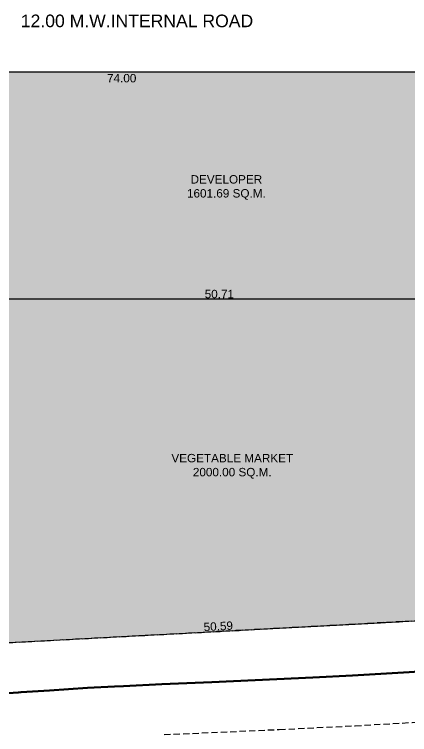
# Model space of a CAD drawing. Header units: millimetres. Extents: x 9625 to 10808, y -1607 to -1252.
# Drawn here: x 10230 to 10277.2, y -1503.3 to -1417.5 of the extents above; entities that cross this region are included whole.
import ezdxf

# ---------------------------------------------------------------- set-up
doc = ezdxf.new("R2010")
doc.units = ezdxf.units.MM
doc.header["$LTSCALE"] = 3
doc.header["$MEASUREMENT"] = 0
doc.header["$PDMODE"] = 35
doc.header["$PDSIZE"] = 1
doc.linetypes.add('1', pattern=[0])
doc.linetypes.add('HIDDEN', pattern=[0.375, 0.25, -0.125])
doc.layers.get('0').update_dxf_attribs({"linetype": '1'})
doc.layers.get('Defpoints').update_dxf_attribs({"linetype": 'HIDDEN'})
for name, color, linetype in [('DIM', 8, 'HIDDEN'), ('DIM1', 8, 'Continuous'), ('Text', 3, 'Continuous'), ('WALL', 6, 'Continuous')]:
    doc.layers.add(name, color=color, linetype=linetype)
doc.styles.add('ARIAL', font='arial.ttf')
doc.styles.get("Standard").update_dxf_attribs({"font": 'arial.ttf'})
doc.dimstyles.new('ISO-25', dxfattribs={"dimtxt": 1, "dimasz": 1, "dimexe": 0, "dimexo": 0, "dimgap": 0.1, "dimtad": 1, "dimzin": 0, "dimdsep": 46, "dimtxsty": 'Standard', "dimblk": 'NONE', "dimcen": 2.5, "dimse1": 1, "dimse2": 1, "dimclrd": 256, "dimclre": 256, "dimclrt": 3, "dimadec": 0, "dimazin": 0, "dimtfac": 1, "dimtmove": 0, "dimatfit": 3, "dimfxl": 1, "dimarcsym": 0})
doc.dimstyles.get("Standard").update_dxf_attribs({"dimtxt": 1, "dimasz": 0, "dimexe": 0, "dimexo": 0, "dimgap": 0.1, "dimtad": 1, "dimzin": 0, "dimdsep": 46, "dimtxsty": 'Standard', "dimcen": 0, "dimse1": 1, "dimse2": 1, "dimsd1": 1, "dimsd2": 1, "dimclrd": 256, "dimclre": 256, "dimclrt": 3, "dimadec": 0, "dimazin": 0, "dimtfac": 1, "dimtix": 1, "dimtofl": 0, "dimtmove": 2, "dimatfit": 3, "dimfxl": 1, "dimtolj": 1, "dimtzin": 0, "dimlwd": -1, "dimlwe": -1, "dimarcsym": 0})

# ---------------------------------------------------------------- blocks, each defined once
blk = doc.blocks.new('*D1853')
at = {"layer": 'Defpoints', "color": 0}
for p in [(10279.642, -1489.693), (10279.644, -1489.724), (10229.121, -1492.429)]:
    blk.add_point(p, dxfattribs=at)
at = {"layer": 'DIM', "lineweight": -2}
blk.add_line((10229.12, -1492.397), (10279.642, -1489.693), dxfattribs=at)
at = {"layer": 'DIM', "color": 3, "insert": (10254.348, -1490.435), "char_height": 1, "attachment_point": 5, "rotation": 3.06419}
blk.add_mtext('50.59', dxfattribs=at)
blk = doc.blocks.new('_None')
blk = doc.blocks.new('*D1757')
at = {"layer": 'Defpoints', "color": 0}
for p in [(10205.832, -1424.331), (10205.832, -1424.331), (10279.831, -1424.331)]:
    blk.add_point(p, dxfattribs=at)
at = {"layer": 'DIM1', "color": 3, "insert": (10242.831, -1425.084), "char_height": 1, "attachment_point": 5}
blk.add_mtext('\\A1;74.00', dxfattribs=at)

msp = doc.modelspace()

# ---------------------------------------------------------------- hatches: boundary and pattern name
at = {"layer": 'DIM', "ltscale": 0.05}
h = msp.add_hatch(dxfattribs=at)
h.set_pattern_fill('DOTS', color=210, scale=10)
h.set_pattern_definition([(0, (1503.79603, -109.1054), (0.3125, 0.625), [0, -0.625])])
h.paths.add_polyline_path([(10159.2675, -1496.5982), (10186.4974, -1427.5214), (10189.1864, -1420.3379), (10189.1864, -1420.3379), (10205.8315, -1424.331), (10279.8314, -1424.331), (10279.8314, -1424.331), (10279.8314, -1424.331), (10279.8314, -1424.331), (10279.8314, -1441.211), (10279.8313, -1462.591), (10279.8313, -1462.591), (10279.8313, -1462.591), (10279.6436, -1489.7244), (10279.1131, -1489.7527), (10272.9353, -1490.0834), (10252.5546, -1491.1745), (10249.8813, -1491.3176), (10245.623, -1491.5455), (10238.5484, -1491.9243), (10228.6216, -1492.4557), (10223.3449, -1492.9213), (10209.3013, -1494.1958), (10195.2685, -1495.4692), (10184.3171, -1496.5975), (10172.8559, -1497.9646), (10166.3735, -1498.7441), (10158.9807, -1500.1931), (10157.7557, -1500.4332)])

# ---------------------------------------------------------------- linework, layer by layer
at = {"color": 6, "lineweight": 25}
msp.add_lwpolyline([(10205.8315, -1424.331), (10279.8314, -1424.331), (10279.8314, -1424.331), (10279.8314, -1424.331), (10279.8314, -1424.331), (10279.8314, -1441.211), (10279.8313, -1462.591), (10279.8313, -1462.591), (10279.8313, -1462.591), (10279.6436, -1489.7244), (10279.1131, -1489.7527), (10272.9353, -1490.0834), (10252.5546, -1491.1745), (10249.8813, -1491.3176), (10245.623, -1491.5455), (10238.5484, -1491.9243), (10228.6216, -1492.4557)], dxfattribs=at)
at = {"layer": 'DIM'}
for points in [[(10189.1864, -1420.3379), (10205.8315, -1424.331), (10279.8316, -1424.331), (10279.6438, -1489.6925), (10229.1214, -1492.4289), (10195.2685, -1495.4692), (10166.3735, -1498.7441), (10157.7557, -1500.4333), (10189.1863, -1420.3379)], [(10247.9009, -1503.3442), (10261.6175, -1502.7355), (10270.6738, -1502.2901), (10277.4774, -1501.8964), (10283.5258, -1501.4933), (10295.819, -1500.4856), (10301.4069, -1499.9856), (10314.6664, -1498.5189), (10322.5784, -1497.5873), (10330.5581, -1496.8921), (10338.468, -1496.4648), (10357.383, -1494.2588)]]:
    msp.add_lwpolyline(points, dxfattribs=at)
at = {"layer": 'WALL', "ltscale": 0.1}
msp.add_line((10279.8313, -1451.431), (10229.1214, -1451.431), dxfattribs=at)
at = {"layer": 'WALL', "color": 5, "linetype": 'Continuous', "lineweight": 70}
msp.add_lwpolyline([(10283.0812, -1495.5097), (10277.1046, -1495.908), (10270.3531, -1496.2987), (10265.6027, -1496.5375), (10261.3372, -1496.7421), (10253.5947, -1497.0827), (10247.6349, -1497.3501), (10243.0532, -1497.5582), (10241.9908, -1497.6064), (10238.7682, -1497.7527), (10234.2053, -1498.0733), (10230.8352, -1498.2847), (10230.5016, -1498.3335), (10228.6983, -1498.4602)], dxfattribs=at)

# ---------------------------------------------------------------- texts
at = {"layer": 'Text', "linetype": 'Continuous', "attachment_point": 5, "style": 'ARIAL'}
for s, insert, char_height in [('\\A1;12.00 M.W.INTERNAL ROAD', (10244.6556, -1418.2589), 1.5), ('\\A1;DEVELOPER\\P1601.69 SQ.M.', (10255.3132, -1438.1124), 1), ('\\A1;VEGETABLE MARKET\\P2000.00 SQ.M.', (10256.015, -1471.3516), 1)]:
    msp.add_mtext(s, dxfattribs=dict(at, insert=insert, char_height=char_height))
at = {"layer": 'Text', "insert": (10254.4764, -1450.8204), "char_height": 1, "attachment_point": 5}
msp.add_mtext('50.71', dxfattribs=at)

# ---------------------------------------------------------------- dimensions: what is measured, and where the dimension line sits
at = {"layer": 'DIM'}
dim = msp.add_aligned_dim(p1=(10229.1214, -1492.4289), p2=(10279.6436, -1489.7244), distance=0.0318, dimstyle='ISO-25', dxfattribs=at)
dim.commit()
dim.dimension.update_dxf_attribs({"geometry": '*D1853', "text_midpoint": (10254.3482, -1490.4352)})
at = {"layer": 'DIM1'}
dim = msp.add_linear_dim(base=(10205.8315, -1424.331), p1=(10279.8314, -1424.331), p2=(10205.8315, -1424.331), angle=180, dimstyle='Standard', dxfattribs=at)
dim.commit()
dim.dimension.update_dxf_attribs({"geometry": '*D1757', "text_midpoint": (10242.8315, -1425.0842), "dimtype": 129})

doc.saveas('drawing.dxf')
